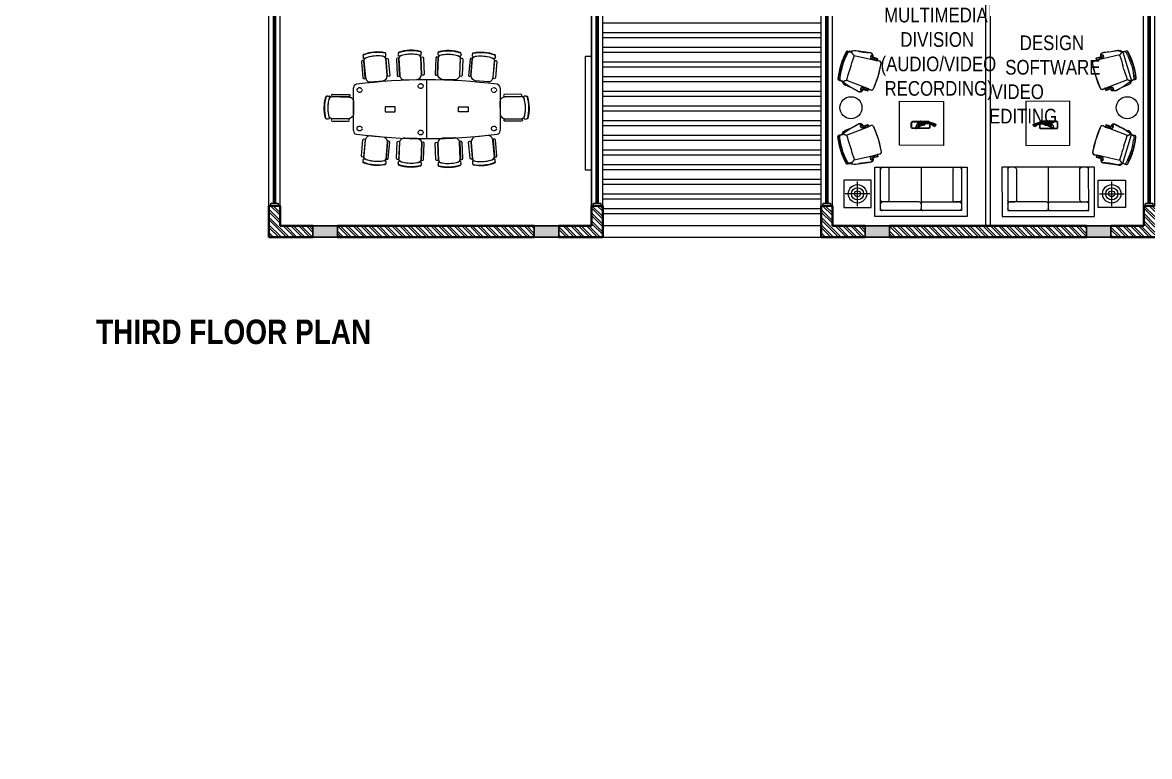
# Model space of a CAD drawing. Header units: inches. Extents: x 3461478 to 3553662, y 1119443 to 1186010.
# Drawn here: x 3508435 to 3531496, y 1119443 to 1134455 of the extents above; entities that cross this region are included whole.
import ezdxf

# ---------------------------------------------------------------- set-up
doc = ezdxf.new("R2010")
doc.units = ezdxf.units.IN
doc.header["$LTSCALE"] = 5
doc.header["$MEASUREMENT"] = 0
doc.linetypes.add('1044 - Mafoi - Base File$0$DASHED2', pattern=[0.375, 0.25, -0.125])
doc.linetypes.add('HIDDEN', pattern=[0.375, 0.25, -0.125])
doc.layers.get('0').update_dxf_attribs({"lineweight": 13})
for name, color, linetype, lineweight in [('ele', 51, 'Continuous', 18), ('furniture', 95, 'Continuous', 18), ('hatch', 8, 'Continuous', 9), ('hidden', 8, 'HIDDEN', 13), ('S-Concrete', 6, 'Continuous', 30), ('text', 190, 'Continuous', 20), ('wall', 1, 'Continuous', 40)]:
    doc.layers.add(name, color=color, linetype=linetype, lineweight=lineweight)
doc.layers.add('win', color=4, linetype='Continuous')
doc.styles.get("Standard").update_dxf_attribs({"font": 'swissc.ttf', "height": 350})
pattern_1 = [(135, (3710434.9, 790596.53), (-79.549513, -79.549513), []), (135, (3710434.9, 790649.57), (-79.549513, -79.549513), [])]

# ---------------------------------------------------------------- blocks, each defined once
blk = doc.blocks.new('w6')
at = {"layer": 'win', "color": 2, "lineweight": 60}
blk.add_line((-503968, -64799), (-499868, -64799), dxfattribs=at)
at = {"layer": 'win'}
for points in [[(-504018, -64684), (-499818, -64684)], [(-504018, -64724), (-503968, -64724), (-503968, -64874), (-504018, -64874)], [(-499818, -64724), (-499868, -64724), (-499868, -64874), (-499818, -64874)], [(-504018, -64914), (-499818, -64914)]]:
    blk.add_lwpolyline(points, dxfattribs=at)
blk = doc.blocks.new('col 400 x 230')
at = {"layer": 'hatch'}
blk.add_hatch(color=256, dxfattribs=at).paths.add_polyline_path([(230, -500), (230, 0), (0, 0), (0, -500)])
at = {"layer": 'S-Concrete'}
blk.add_lwpolyline([(230, -500), (230, 0), (0, 0), (0, -500)], close=True, dxfattribs=at)
blk = doc.blocks.new('LIBRARY COLUMNS - 26.07.10')
at = {"layer": 'S-Concrete'}
for p in [(219872, 251726), (219872, 247196), (219872, 240426), (219872, 235896)]:
    blk.add_blockref('col 400 x 230', p, dxfattribs=at)
blk = doc.blocks.new('0FCAW001')
at = {"color": 0}
blk.add_lwpolyline([(-0.233, 0.645, 0.003233), (-0.24, 0.644, 0.406498), (-0.258, 0.622, -0.000001), (-0.255, 0.584, -0.000003), (-0.253, 0.562, -0.007204), (-0.266, 0.556, 0.251903), (-0.306, 0.487, -0.060312), (-0.343, 0.247, 0.307004), (-0.326, 0.194, 0.170268), (-0.286, 0.181, -0.076617), (-0.282, 0.146, -0.027921), (-0.287, 0.096, 0.906518), (-0.282, 0.095), (-0.255, 0.095, 0.886473), (-0.25, 0.095, 0.015111), (-0.257, 0.054, 0.434298), (-0.229, 0.016, 0.06918), (0.229, 0.016, 0.434298), (0.257, 0.054, 0.015111), (0.25, 0.095, 0.886473), (0.255, 0.095), (0.282, 0.095, 0.906518), (0.287, 0.096, -0.027921), (0.282, 0.146, -0.076617), (0.286, 0.181, 0.170268), (0.326, 0.194, 0.307004), (0.343, 0.247, -0.060312), (0.306, 0.487, 0.251903), (0.266, 0.556, -0.007204), (0.253, 0.562, -0.000003), (0.255, 0.584, -0.000001), (0.258, 0.622, 0.406498), (0.24, 0.644, 0.003233), (0.233, 0.645, 0.099527)], format="xyb", close=True, dxfattribs=at)
for points in [[(0.258, 0.624, 0.331708), (0.239, 0.639, -0.017281), (0.185, 0.646, 0.036067), (0, 0.663, 0.036067), (-0.185, 0.646, -0.017281), (-0.239, 0.639, 0.331708), (-0.258, 0.624)], [(0.255, 0.585, 0.364358), (0.23, 0.615, -0.015143), (0.181, 0.621, 0.035973), (0, 0.638, 0.035973), (-0.181, 0.621, -0.015143), (-0.23, 0.615, 0.364358), (-0.255, 0.585, 17.567185)], [(-0.253, 0.562, -0.006956), (-0.251, 0.546, 0.019532), (-0.251, 0.539, 0.125305), (-0.25, 0.536, 0.022534), (-0.24, 0.525, 0.016462), (-0.237, 0.521, -0.011585), (-0.232, 0.516, -0.079222), (-0.226, 0.507, -0.007109), (-0.226, 0.506, 0.301974), (-0.207, 0.493), (-0.207, 0.493, -0.029285), (-0.175, 0.496, -0.024522), (-0.036, 0.493), (0.036, 0.493, -0.024522), (0.175, 0.496, -0.029285), (0.207, 0.493), (0.207, 0.493, 0.301974), (0.226, 0.506, -0.007109), (0.226, 0.507, -0.079222), (0.232, 0.516, -0.011585), (0.237, 0.521, 0.016462), (0.24, 0.525, 0.022534), (0.25, 0.536, 0.125305), (0.251, 0.539, 0.019532), (0.251, 0.546, -0.006956), (0.253, 0.562)]]:
    blk.add_lwpolyline(points, format="xyb")
for points in [[(-0.221, 0.499), (-0.25, 0.104)], [(0.221, 0.499), (0.25, 0.104)]]:
    blk.add_lwpolyline(points)
for centre, radius, start, end in [((-0.299, 0.206), 0.0166, 91.7738, 230.185), ((-0.299, 0.206), 0.0116, 91.7738, 230.185), ((-0.296, 0.21), 0.0214, 230.185, 272.1185), ((-0.296, 0.21), 0.0164, 230.185, 272.1185), ((-0.293, 0.019), 0.204, 86.19, 91.7738), ((-0.293, 0.019), 0.199, 86.19, 91.7738), ((-0.295, 0.18), 0.0138, 15.9315, 92.1185), ((-0.281, 0.196), 0.0267, 8.6301, 86.19), ((-0.281, 0.196), 0.0217, 8.6301, 86.19), ((-0.732, 0.127), 0.478, 1.0083, 8.6301), ((-0.732, 0.127), 0.483, 1.0083, 8.6301), ((0.732, 0.127), 0.483, 171.3699, 178.9917), ((0.281, 0.196), 0.0267, 93.81, 171.3699), ((0.732, 0.127), 0.478, 171.3699, 178.9917), ((0.281, 0.196), 0.0217, 93.81, 171.3699), ((0.293, 0.019), 0.204, 88.2262, 93.81), ((0.293, 0.019), 0.199, 88.2262, 93.81), ((0.295, 0.18), 0.0138, 87.8815, 164.0685), ((0.296, 0.21), 0.0164, 267.8815, 309.815), ((0.296, 0.21), 0.0214, 267.8815, 309.815), ((0.299, 0.206), 0.0116, 309.815, 88.2262), ((0.299, 0.206), 0.0166, 309.815, 88.2262), ((-0.295, 0.18), 0.00878, 15.9315, 92.1185), ((-0.398, 0.15), 0.116, 15.3217, 15.9315), ((-0.398, 0.15), 0.121, 357.7966, 15.9315), ((-0.731, 0.163), 0.454, 351.4122, 357.7966), ((-1.125, 0.121), 0.871, 358.3508, 1.0083), ((-1.125, 0.121), 0.876, 358.3506, 1.0083), ((1.125, 0.121), 0.876, 178.9917, 181.6494), ((1.125, 0.121), 0.871, 178.9917, 181.6492), ((0.398, 0.15), 0.121, 164.0685, 182.2034), ((0.731, 0.163), 0.454, 182.2034, 188.5878), ((0.295, 0.18), 0.00878, 87.8815, 164.0685), ((0.398, 0.15), 0.116, 164.0685, 164.6783)]:
    blk.add_arc(centre, radius, start, end)
blk = doc.blocks.new('UFPUYP')
at = {"layer": 'furniture', "color": 252}
for points in [[(166.276, -18.906), (166.276, -18.996, -0.414214), (166.246, -19.026), (165.926, -19.026, -0.414214), (165.896, -18.996), (165.896, -18.906, -0.414214), (165.926, -18.876), (166.246, -18.876, -0.414214)], [(166.266, -18.906), (166.266, -18.996, -0.414214), (166.246, -19.016), (165.926, -19.016, -0.414214), (165.906, -18.996), (165.906, -18.906, -0.414214), (165.926, -18.886), (166.246, -18.886, -0.414214)]]:
    blk.add_lwpolyline(points, format="xyb", close=True, dxfattribs=at)
for centre, radius, start, end in [((165.965, -18.731), 0.238, 291.6653, 322.3466), ((165.965, -18.734), 0.252, 291.9657, 321.1532), ((165.977, -18.68), 0.287, 304.0047, 310.0895), ((166.156, -18.894), 0.0082, 311.0499, 11.004), ((166.174, -18.886), 0.0117, 120.6897, 209.1407), ((166.172, -18.884), 0.00811, 318.1469, 115.8264), ((166.172, -18.867), 0.00474, 273.5196, 28.1918), ((166.126, -18.91), 0.0559, 332.114, 22.0304), ((165.775, -18.958), 0.00804, 122.0786, 161.0893), ((165.772, -18.957), 0.00542, 159.4928, 262.1219), ((165.844, -18.824), 0.146, 239.678, 256.1362), ((165.947, -18.516), 0.48, 248.5572, 263.3433), ((165.777, -18.945), 0.00322, 91.5885, 184.3178), ((165.783, -18.941), 0.00975, 201.9361, 238.7416), ((165.781, -18.934), 0.0049, 94.4007, 202.3832), ((165.966, -18.65), 0.343, 236.4604, 247.0309), ((165.925, -18.679), 0.301, 240.4297, 252.5583), ((165.912, -18.74), 0.249, 237.3152, 259.2002), ((165.957, -18.653), 0.327, 237.4161, 259.2505), ((165.791, -18.971), 0.00494, 148.9699, 258.3956), ((165.952, -18.565), 0.441, 248.3959, 273.0237), ((165.806, -18.927), 0.00615, 99.6088, 193.4334), ((166.05, -18.575), 0.433, 234.709, 245.6398), ((166.006, -18.643), 0.343, 234.1563, 255.7633), ((165.945, -18.572), 0.41, 254.3756, 289.8493), ((165.939, -18.544), 0.446, 260.5038, 278.9914), ((165.93, -18.812), 0.184, 257.7802, 287.3127), ((165.917, -18.551), 0.424, 267.1168, 288.6859), ((165.958, -18.785), 0.212, 263.3604, 290.3338), ((165.73, -17.043), 1.978, 277.1302, 279.2051), ((166.012, -18.952), 0.00394, 113.7555, 293.7555), ((165.954, -18.743), 0.248, 282.7554, 303.7749), ((165.999, -18.718), 0.23, 272.8449, 299.5979), ((166.15, -19.651), 0.709, 96.7814, 101.1119), ((164.334, -14.802), 4.523, 291.8822, 293.423), ((165.986, -18.81), 0.181, 284.8858, 315.2742), ((166.058, -18.9), 0.0922, 259.6286, 308.2052), ((166.122, -18.934), 0.0974, 218.9466, 231.0286), ((166.079, -18.924), 0.0621, 251.9616, 286.7544), ((166.188, -18.886), 0.178, 224.263, 239.0215), ((166.074, -19.004), 0.00313, 71.1558, 194.924), ((166.023, -19.023), 0.0514, 11.2761, 20.7412), ((166.153, -18.939), 0.109, 222.8764, 239.7925), ((166.103, -18.892), 0.113, 255.7235, 280.3823), ((166.089, -18.906), 0.0723, 260.0628, 291.3652), ((166.099, -19.038), 0.00548, 27.2053, 100.7991), ((166.098, -18.941), 0.0364, 298.0405, 340.4259), ((166.126, -18.99), 0.0127, 256.4817, 357.0629), ((166.144, -18.959), 0.0257, 97.1289, 122.4977), ((166.161, -18.941), 0.031, 173.495, 202.0204), ((166.133, -18.973), 0.0081, 299.0212, 13.0456), ((166.136, -18.986), 0.0058, 294.6479, 81.1342), ((166.149, -18.953), 0.00887, 149.4411, 225.0041), ((166.132, -18.942), 0.0113, 321.9116, 41.6822), ((166.141, -18.969), 0.00231, 290.156, 35.3512), ((166.057, -18.891), 0.127, 312.1489, 339.0654), ((166.138, -18.963), 0.00644, 318.1469, 48.2979), ((166.135, -18.951), 0.0204, 292.1743, 11.5185)]:
    blk.add_arc(centre, radius, start, end, dxfattribs=at)
blk = doc.blocks.new('10seater')
at = {"layer": 'furniture', "ltscale": 10}
for p, q in [((-14619, -45133), (-14619, -44258)), ((-13119, -44095), (-13119, -45295)), ((-11619, -44258), (-11619, -45133))]:
    blk.add_line(p, q, dxfattribs=at)
for points in [[(-13969, -44645), (-13769, -44645), (-13769, -44745), (-13969, -44745)], [(-12269, -44645), (-12469, -44645), (-12469, -44745), (-12269, -44745)]]:
    blk.add_lwpolyline(points, close=True, dxfattribs=at)
at = {"layer": 'furniture', "linetype": '1044 - Mafoi - Base File$0$DASHED2'}
for centre in [(-14494, -44302), (-12994, -44221), (-11744, -44302), (-14494, -45089), (-12994, -45170), (-11744, -45089)]:
    blk.add_circle(centre, 50, dxfattribs=at)
at = {"layer": 'furniture', "ltscale": 10}
for centre, radius, start, end in [((-14544, -44258), 75, 100.2345, 180), ((-13119, -55827), 11732, 82.9577, 97.0423), ((-11694, -44258), 75, 0, 79.7655), ((-14544, -45133), 75, 180, 259.7655), ((-11694, -45133), 75, 280.2345, 0), ((-13119, -33564), 11732, 262.9577, 277.0423)]:
    blk.add_arc(centre, radius, start, end, dxfattribs=at)
blk = doc.blocks.new('PCH-7002')
at = {"layer": 'furniture', "ltscale": 10}
for p, q in [((-230, -110), (-234, -102)), ((-232, -63), (-230, -45)), ((231, -101), (226, -109)), ((231, -45), (232, -63))]:
    blk.add_line(p, q, dxfattribs=at)
for points in [[(-275, -170), (-275, -504, 0.852923), (-230, -504), (-230, -167, 0.927767), (-275, -170, 0.846265)], [(-222, -495), (-222, -503, 0.415681), (-127, -600), (122, -600, 0.405093), (222, -503), (222, -495), (225, -150, 0.299066), (145, -95, 0.10223), (-145, -95, 0.299471), (-225, -150), (-222, -503)], [(275, -170), (275, -504, -0.852923), (230, -504), (230, -167, -0.927767), (275, -170, -0.846265)]]:
    blk.add_lwpolyline(points, format="xyb", dxfattribs=at)
for centre, radius, start, end in [((-166, -86), 70.2, 160.9899, 193.0739), ((0, -796), 786, 72.8867, 106.9841), ((-215, -45), 15, 107.1294, 180), ((-220, -99), 15, 229.0423, 275.6572), ((0, -796), 796, 74.0279, 105.9721), ((0, -806), 726, 72.4725, 107.5275), ((217, -98), 15, 264.3816, 310.9577), ((211, -50), 20.8, 13.71, 67.6587), ((163, -80), 71.5, 343.1435, 13.8125)]:
    blk.add_arc(centre, radius, start, end, dxfattribs=at)

msp = doc.modelspace()

# ---------------------------------------------------------------- hatches: boundary and pattern name
at = {"layer": 'hatch'}
h = msp.add_hatch(dxfattribs=at)
h.set_pattern_fill('ANSI32', color=256, scale=300, angle=90, style=0)
h.set_pattern_definition([(135, (3301684.02, 1678929.29), (-79.549513, -79.549513), []), (135, (3301684.02, 1678982.33), (-79.549513, -79.549513), [])])
h.paths.add_polyline_path([(3491788, 1130709), (3491788, 1130294), (3491903, 1130294), (3491903, 1130709)])
h.paths.add_polyline_path([(3491903, 1130709), (3491903, 1130294), (3492018, 1130294), (3492018, 1130709)])
h.paths.add_polyline_path([(3485188, 1130709), (3485188, 1130294), (3485303, 1130294), (3485303, 1130709)])
h.paths.add_polyline_path([(3485303, 1130709), (3485303, 1130294), (3485418, 1130294), (3485418, 1130709)])
h.paths.add_polyline_path([(3485188, 1130179), (3485188, 1130064), (3486088, 1130064), (3486088, 1130179)])
h.paths.add_polyline_path([(3485188, 1130294), (3485188, 1130179), (3486088, 1130179), (3486088, 1130294)])
h.paths.add_polyline_path([(3486488, 1130179), (3486488, 1130064), (3490718, 1130064), (3490718, 1130179)])
h.paths.add_polyline_path([(3486488, 1130294), (3486488, 1130179), (3490718, 1130179), (3490718, 1130294)])
h.paths.add_polyline_path([(3491118, 1130294), (3491118, 1130179), (3492018, 1130179), (3492018, 1130294)])
h.paths.add_polyline_path([(3491118, 1130179), (3491118, 1130064), (3492018, 1130064), (3492018, 1130179)])
h.paths.add_polyline_path([(3492293, 1148688), (3492293, 1148878), (3492035, 1148878), (3492035, 1148688)], flags=9)
h.paths.add_polyline_path([(3492048, 1148673), (3492048, 1148893), (3491796, 1148893), (3491796, 1148673)], flags=9)
h.paths.add_polyline_path([(3477775, 1128715), (3476745, 1128715), (3476745, 1129165), (3477775, 1129165)], flags=9)
h.paths.add_polyline_path([(3483428, 1128715), (3482478, 1128715), (3482478, 1129165), (3483428, 1129165)], flags=9)
h.paths.add_polyline_path([(3489078, 1128715), (3488128, 1128715), (3488128, 1129165), (3489078, 1129165)], flags=9)
h.paths.add_polyline_path([(3494728, 1128715), (3493778, 1128715), (3493778, 1129165), (3494728, 1129165)], flags=9)
h.paths.add_polyline_path([(3484960, 1132465), (3484960, 1132654), (3484707, 1132654), (3484707, 1132465)], flags=9)
h.paths.add_polyline_path([(3484716, 1132429), (3484716, 1132690), (3484464, 1132690), (3484464, 1132429)], flags=9)
h.paths.add_polyline_path([(3492687, 1132363), (3492687, 1132552), (3492435, 1132552), (3492435, 1132363)], flags=9)
h.paths.add_polyline_path([(3492443, 1132327), (3492443, 1132588), (3492191, 1132588), (3492191, 1132327)], flags=9)
h.paths.add_polyline_path([(3496490, 1132478), (3496490, 1132666), (3496238, 1132666), (3496238, 1132478)], flags=9)
h.paths.add_polyline_path([(3496246, 1132441), (3496246, 1132703), (3495994, 1132703), (3495994, 1132441)], flags=9)
h.paths.add_polyline_path([(3481200, 1132243), (3481200, 1132432), (3480947, 1132432), (3480947, 1132243)], flags=9)
h.paths.add_polyline_path([(3480956, 1132207), (3480956, 1132468), (3480704, 1132468), (3480704, 1132207)], flags=9)
h.paths.add_polyline_path([(3488842, 1124429), (3488842, 1124908), (3488354, 1124908), (3488354, 1124429)], flags=9)
h.paths.add_polyline_path([(3488834, 1125654), (3488834, 1126105), (3488362, 1126105), (3488362, 1125654)], flags=9)
h.paths.add_polyline_path([(3499623, 1148758), (3499623, 1149292), (3499998, 1149292), (3499998, 1148758)], flags=9)
h.paths.add_polyline_path([(3476655, 1145374), (3476655, 1147867), (3477039, 1147867), (3477039, 1145374)], flags=9)
h.paths.add_polyline_path([(3497990, 1140845), (3497990, 1143518), (3498375, 1143518), (3498375, 1140845)], flags=9)
h.paths.add_polyline_path([(3486481, 1140667), (3486481, 1143340), (3486867, 1143340), (3486867, 1140667)], flags=9)
h.paths.add_polyline_path([(3478906, 1140824), (3478906, 1143497), (3479291, 1143497), (3479291, 1140824)], flags=9)
h.paths.add_polyline_path([(3471861, 1133465), (3471861, 1133883), (3472208, 1133883), (3472208, 1133465)], flags=9)
h.paths.add_polyline_path([(3468566, 1131098), (3468566, 1133901), (3468952, 1133901), (3468952, 1131098)], flags=9)
h.paths.add_polyline_path([(3489674, 1152865), (3489674, 1154464), (3489917, 1154464), (3489917, 1152865)], flags=9)
h.paths.add_polyline_path([(3505840, 1147963), (3505840, 1149562), (3506082, 1149562), (3506082, 1147963)], flags=9)
h.paths.add_polyline_path([(3489291, 1152177), (3489291, 1154224), (3489667, 1154224), (3489667, 1152177)], flags=9)
h.paths.add_polyline_path([(3505451, 1147141), (3505451, 1149200), (3505831, 1149200), (3505831, 1147141)], flags=9)
h.paths.add_polyline_path([(3472983, 1133727), (3472983, 1134264), (3473358, 1134264), (3473358, 1133727)], flags=9)
h.paths.add_polyline_path([(3469135, 1131159), (3469138, 1133571), (3470395, 1133570), (3470391, 1131157)], flags=9)
h.paths.add_polyline_path([(3471243, 1133727), (3471243, 1134239), (3471623, 1134239), (3471623, 1133727)], flags=9)
h.paths.add_polyline_path([(3501494, 1150789), (3501494, 1152388), (3501738, 1152388), (3501738, 1150789)], flags=9)
h.paths.add_polyline_path([(3494303, 1148261), (3494303, 1149859), (3494545, 1149859), (3494545, 1148261)], flags=9)
h.paths.add_polyline_path([(3498977, 1151103), (3498977, 1152702), (3499220, 1152702), (3499220, 1151103)], flags=9)
h.paths.add_polyline_path([(3496423, 1151076), (3496423, 1152556), (3496666, 1152556), (3496666, 1151076)], flags=9)
h.paths.add_polyline_path([(3491969, 1150705), (3491969, 1152186), (3492212, 1152186), (3492212, 1150705)], flags=9)
h.paths.add_polyline_path([(3498602, 1151309), (3498602, 1152075), (3498982, 1152075), (3498982, 1151309)], flags=9)
h.paths.add_polyline_path([(3493457, 1148181), (3493457, 1149906), (3494264, 1149906), (3494264, 1148181)], flags=9)
h.paths.add_polyline_path([(3495594, 1151130), (3495594, 1152393), (3496401, 1152393), (3496401, 1151130)], flags=9)
h.paths.add_polyline_path([(3491091, 1150720), (3491091, 1151982), (3491897, 1151982), (3491897, 1150720)], flags=9)
h.paths.add_polyline_path([(3481147, 1149648), (3481147, 1151172), (3481533, 1151172), (3481533, 1149648)], flags=9)
h.paths.add_polyline_path([(3491169, 1136338), (3491169, 1137937), (3491412, 1137937), (3491412, 1136338)], flags=9)
h.paths.add_polyline_path([(3506190, 1127483), (3506190, 1128058), (3506903, 1128058), (3506903, 1127483)], flags=9)
h.paths.add_polyline_path([(3470762, 1127364), (3470762, 1128059), (3471474, 1128059), (3471474, 1127364)], flags=9)
h.paths.add_polyline_path([(3501935, 1127399), (3501935, 1128142), (3502671, 1128142), (3502671, 1127399)], flags=9)
h.paths.add_polyline_path([(3497147, 1127452), (3497147, 1127928), (3497859, 1127928), (3497859, 1127452)], flags=9)
h.paths.add_polyline_path([(3490647, 1127516), (3490647, 1128025), (3491359, 1128025), (3491359, 1127516)], flags=9)
h.paths.add_polyline_path([(3485847, 1127464), (3485847, 1128101), (3486559, 1128101), (3486559, 1127464)], flags=9)
h.paths.add_polyline_path([(3479335, 1127420), (3479335, 1128121), (3480071, 1128121), (3480071, 1127420)], flags=9)
h.paths.add_polyline_path([(3474462, 1127429), (3474462, 1127951), (3475174, 1127951), (3475174, 1127429)], flags=9)
h.paths.add_polyline_path([(3463437, 1130547), (3463997, 1130547), (3463997, 1129811), (3463437, 1129811)], flags=9)
h.paths.add_polyline_path([(3461478, 1154112), (3462038, 1154112), (3462038, 1153388), (3461478, 1153388)], flags=9)
h.paths.add_polyline_path([(3463271, 1154977), (3463630, 1154977), (3463630, 1154264), (3463271, 1154264)], flags=9)
h.paths.add_polyline_path([(3463296, 1135553), (3463835, 1135553), (3463835, 1134828), (3463296, 1134828)], flags=9)
h.paths.add_polyline_path([(3463300, 1140359), (3463830, 1140359), (3463830, 1139623), (3463300, 1139623)], flags=9)
h.paths.add_polyline_path([(3463291, 1145153), (3463839, 1145153), (3463839, 1144428), (3463291, 1144428)], flags=9)
h.paths.add_polyline_path([(3463280, 1148453), (3463850, 1148453), (3463850, 1147728), (3463280, 1147728)], flags=9)
h.paths.add_polyline_path([(3463288, 1153259), (3463843, 1153259), (3463843, 1152523), (3463288, 1152523)], flags=9)
h.paths.add_polyline_path([(3489023, 1149799), (3489023, 1151280), (3489266, 1151280), (3489266, 1149799)], flags=9)
h.paths.add_polyline_path([(3488564, 1149269), (3488564, 1151638), (3488950, 1151638), (3488950, 1149269)], flags=9)
h.paths.add_polyline_path([(3487517, 1144680), (3487520, 1147093), (3488777, 1147091), (3488773, 1144678)], flags=9)
h.paths.add_polyline_path([(3498697, 1136613), (3498697, 1138254), (3498939, 1138254), (3498939, 1136613)], flags=9)
h.paths.add_polyline_path([(3497837, 1136401), (3497837, 1138861), (3498642, 1138861), (3498642, 1136401)], flags=9)
h.paths.add_polyline_path([(3478368, 1138689), (3478368, 1140287), (3478610, 1140287), (3478610, 1138689)], flags=9)
h.paths.add_polyline_path([(3490175, 1136116), (3490175, 1138576), (3490981, 1138576), (3490981, 1136116)], flags=9)
h.paths.add_polyline_path([(3477455, 1138319), (3477455, 1140779), (3478260, 1140779), (3478260, 1138319)], flags=9)
h.paths.add_polyline_path([(3501885, 1150567), (3502207, 1150567), (3502207, 1150342), (3501885, 1150342)], flags=9)
h.paths.add_polyline_path([(3503730, 1151939), (3504007, 1151939), (3504007, 1151710), (3503730, 1151710)], flags=9)
h.paths.add_polyline_path([(3502244, 1151302), (3502533, 1151302), (3502533, 1151071), (3502244, 1151071)], flags=9)
h.paths.add_polyline_path([(3504644, 1151334), (3504927, 1151334), (3504927, 1151102), (3504644, 1151102)], flags=9)
h.paths.add_polyline_path([(3504644, 1151943), (3504929, 1151943), (3504929, 1151712), (3504644, 1151712)], flags=9)
h.paths.add_polyline_path([(3501923, 1151686), (3502212, 1151686), (3502212, 1151461), (3501923, 1151461)], flags=9)
h.paths.add_polyline_path([(3501214, 1151259), (3501520, 1151259), (3501520, 1151031), (3501214, 1151031)], flags=9)
h.paths.add_polyline_path([(3481936, 1145351), (3481936, 1147780), (3482743, 1147780), (3482743, 1145351)], flags=9)
h.paths.add_polyline_path([(3483208, 1145918), (3483208, 1147439), (3483600, 1147439), (3483600, 1145918)], flags=9)
h.paths.add_polyline_path([(3477907, 1149810), (3477907, 1151337), (3478150, 1151337), (3478150, 1149810)], flags=9)
h.paths.add_polyline_path([(3504379, 1153893), (3501966, 1153890), (3501964, 1155146), (3504377, 1155150)], flags=9)
h.paths.add_polyline_path([(3477442, 1149560), (3477442, 1151463), (3477826, 1151463), (3477826, 1149560)], flags=9)
h.paths.add_polyline_path([(3489684, 1145723), (3490221, 1145723), (3490221, 1145348), (3489684, 1145348)], flags=9)
h.paths.add_polyline_path([(3516634, 1153449), (3516634, 1159798), (3518294, 1159798), (3518294, 1153449)], flags=9)
h.paths.add_polyline_path([(3514016, 1153496), (3514016, 1161776), (3516303, 1161776), (3516303, 1153496)], flags=9)
h.paths.add_polyline_path([(3513642, 1153485), (3513642, 1155958), (3514864, 1155958), (3514864, 1153485)], flags=9)
h.paths.add_polyline_path([(3517468, 1141291), (3517468, 1144407), (3518306, 1144407), (3518306, 1141291)], flags=9)
h.paths.add_polyline_path([(3516543, 1141291), (3516543, 1146069), (3517460, 1146069), (3517460, 1141291)], flags=9)
h.paths.add_polyline_path([(3517576, 1134844), (3517576, 1138226), (3518476, 1138226), (3518476, 1134844)], flags=9)
h.paths.add_polyline_path([(3514496, 1119443), (3514496, 1133664), (3518439, 1133664), (3518439, 1119443)], flags=9)
h.paths.add_polyline_path([(3515590, 1141227), (3515590, 1149375), (3516428, 1149375), (3516428, 1141227)], flags=9)
h = msp.add_hatch(dxfattribs=at)
h.set_pattern_fill('ANSI32', color=256, scale=300, angle=90, style=0)
h.set_pattern_definition(pattern_1)
h.paths.add_polyline_path([(3513708, 1130294), (3513708, 1130709), (3513478, 1130709), (3513478, 1130064), (3514378, 1130064), (3514378, 1130294)])
h.paths.add_polyline_path([(3514878, 1130294), (3514878, 1130064), (3518908, 1130064), (3518908, 1130294)])
h.paths.add_polyline_path([(3519408, 1130294), (3519408, 1130064), (3520308, 1130064), (3520308, 1130709), (3520078, 1130709), (3520078, 1130294)])
h = msp.add_hatch(dxfattribs=at)
h.set_pattern_fill('ANSI32', color=256, scale=300, angle=90, style=0)
h.set_pattern_definition(pattern_1)
h.paths.add_polyline_path([(3525008, 1130294), (3525008, 1130709), (3524778, 1130709), (3524778, 1130064), (3525678, 1130064), (3525678, 1130294)])
h.paths.add_polyline_path([(3526178, 1130294), (3526178, 1130064), (3530208, 1130064), (3530208, 1130294)])
h.paths.add_polyline_path([(3530708, 1130294), (3530708, 1130064), (3531608, 1130064), (3531608, 1130709), (3531378, 1130709), (3531378, 1130294)])

# ---------------------------------------------------------------- linework, layer by layer
at = {"color": 5}
msp.add_lwpolyline([(3528243, 1135309), (3528143, 1135309), (3528143, 1130294), (3528243, 1130294)], close=True, dxfattribs=at)
at = {"layer": 'ele'}
for p, q in [((3520078, 1134909), (3520078, 1130294)), ((3520308, 1130064), (3520308, 1134909)), ((3524778, 1130294), (3520308, 1130294)), ((3520308, 1130064), (3524778, 1130064))]:
    msp.add_line(p, q, dxfattribs=at)
at = {"layer": 'furniture'}
for p, q in [((3530416, 1133689), (3530406, 1133720)), ((3530891, 1133793), (3530427, 1133686)), ((3530889, 1133774), (3530889, 1133774)), ((3530976, 1133861), (3531019, 1133878)), ((3530974, 1133495), (3530948, 1133578)), ((3531047, 1133285), (3530603, 1133113)), ((3531035, 1133299), (3531035, 1133299)), ((3531200, 1133286), (3531155, 1133277)), ((3530604, 1133073), (3530595, 1133104)), ((3530604, 1132355), (3530595, 1132324)), ((3531047, 1132143), (3530603, 1132315)), ((3531035, 1132129), (3531035, 1132129)), ((3531200, 1132142), (3531155, 1132152)), ((3530974, 1131933), (3530948, 1131850)), ((3530416, 1131739), (3530406, 1131708)), ((3530891, 1131635), (3530427, 1131742)), ((3530889, 1131654), (3530889, 1131654)), ((3525876, 1130491, 0), (3525876, 1131495, 0)), ((3525876, 1131495, 0), (3525994, 1131495, 0)), ((3525994, 1131495, 0), (3527649, 1131494, 0)), ((3525994, 1130609, 0), (3525994, 1131495, 0)), ((3526030, 1131495, 0), (3526136, 1131495, 0)), ((3526171, 1130821, 0), (3526172, 1131460, 0)), ((3526822, 1131495, 0), (3526821, 1130750, 0)), ((3527472, 1131459, 0), (3527472, 1130821, 0)), ((3527508, 1131494, 0), (3527614, 1131494, 0)), ((3527649, 1131494, 0), (3527649, 1130750, 0)), ((3527649, 1131494, 0), (3527768, 1131494, 0)), ((3527649, 1131494, 0), (3527649, 1130608, 0)), ((3527768, 1131494, 0), (3527767, 1130489, 0)), ((3528596, 1131494, 0), (3528478, 1131494, 0)), ((3528478, 1131494, 0), (3528479, 1130489, 0)), ((3530251, 1131495, 0), (3528596, 1131494, 0)), ((3528596, 1131494, 0), (3528597, 1130750, 0)), ((3528596, 1131494, 0), (3528597, 1130608, 0)), ((3528738, 1131494, 0), (3528632, 1131494, 0)), ((3528774, 1131459, 0), (3528774, 1130821, 0)), ((3529424, 1131495, 0), (3529424, 1130750, 0)), ((3530074, 1130821, 0), (3530074, 1131460, 0)), ((3530216, 1131495, 0), (3530109, 1131495, 0)), ((3530252, 1130609, 0), (3530251, 1131495, 0)), ((3530369, 1131495, 0), (3530251, 1131495, 0)), ((3530370, 1130491, 0), (3530369, 1131495, 0)), ((3530976, 1131568), (3531019, 1131550)), ((3525521, 1130702), (3525521, 1131202)), ((3530725, 1130702), (3530725, 1131202)), ((3525771, 1130952), (3525271, 1130952)), ((3530475, 1130952), (3530975, 1130952)), ((3525994, 1130644, 0), (3525994, 1130751, 0)), ((3526136, 1130786, 0), (3526029, 1130786, 0)), ((3526786, 1130786, 0), (3526136, 1130786, 0)), ((3526821, 1130750, 0), (3526821, 1130644, 0)), ((3526857, 1130786, 0), (3527613, 1130785, 0)), ((3527613, 1130785, 0), (3527507, 1130785, 0)), ((3527649, 1130750, 0), (3527649, 1130643, 0)), ((3528597, 1130750, 0), (3528597, 1130643, 0)), ((3529389, 1130786, 0), (3528632, 1130785, 0)), ((3528632, 1130785, 0), (3528739, 1130785, 0)), ((3529424, 1130750, 0), (3529424, 1130644, 0)), ((3529460, 1130786, 0), (3530110, 1130786, 0)), ((3530110, 1130786, 0), (3530216, 1130786, 0)), ((3530252, 1130644, 0), (3530252, 1130751, 0)), ((3527767, 1130489, 0), (3525876, 1130491, 0)), ((3527649, 1130608, 0), (3525994, 1130609, 0)), ((3528479, 1130489, 0), (3530370, 1130491, 0)), ((3528597, 1130608, 0), (3530252, 1130609, 0))]:
    msp.add_line(p, q, dxfattribs=at)
for points in [[(3519957, 1131433), (3519957, 1133771), (3520078, 1133771), (3520078, 1131433)], [(3525937, 1133715), (3525838, 1133746), (3525841, 1133778), (3525823, 1133817), (3525787, 1133834), (3525494, 1133876), (3525305, 1133866), (3525122, 1133309), (3525383, 1133132), (3525540, 1133046), (3525607, 1133048), (3525635, 1133089), (3525734, 1133058), (3525747, 1133100), (3525793, 1133077), (3525824, 1133075), (3525846, 1133097), (3525945, 1133353), (3526007, 1133621), (3525985, 1133664), (3525924, 1133674)], [(3530403, 1133725), (3530502, 1133756), (3530499, 1133788), (3530517, 1133826), (3530553, 1133843), (3530846, 1133886), (3530951, 1133850), (3531128, 1133262), (3530957, 1133141), (3530800, 1133056), (3530733, 1133058), (3530706, 1133098), (3530607, 1133068), (3530593, 1133110), (3530548, 1133087), (3530517, 1133085), (3530494, 1133106), (3530396, 1133363), (3530333, 1133631), (3530355, 1133674), (3530417, 1133683)], [(3527279, 1132842), (3527279, 1131943), (3526379, 1131946), (3526379, 1132845)], [(3528967, 1132842), (3528967, 1131943), (3529867, 1131946), (3529867, 1132845)], [(3525937, 1131713), (3525838, 1131682), (3525841, 1131650), (3525823, 1131611), (3525787, 1131594), (3525494, 1131552), (3525305, 1131563), (3525122, 1132119), (3525383, 1132296), (3525540, 1132382), (3525607, 1132380), (3525635, 1132339), (3525734, 1132370), (3525747, 1132328), (3525793, 1132351), (3525824, 1132353), (3525846, 1132331), (3525945, 1132075), (3526007, 1131807), (3525985, 1131764), (3525924, 1131754)], [(3530403, 1131703), (3530502, 1131672), (3530499, 1131640), (3530517, 1131602), (3530553, 1131585), (3530846, 1131542), (3530951, 1131578), (3531128, 1132166), (3530957, 1132287), (3530800, 1132372), (3530733, 1132370), (3530706, 1132330), (3530607, 1132360), (3530593, 1132318), (3530548, 1132342), (3530517, 1132343), (3530494, 1132322), (3530396, 1132065), (3530333, 1131797), (3530355, 1131754), (3530417, 1131745)], [(3525802, 1130670), (3525802, 1131233), (3525240, 1131233), (3525240, 1130671)], [(3530444, 1130670), (3530443, 1131233), (3531006, 1131233), (3531006, 1130671)]]:
    msp.add_lwpolyline(points, close=True, dxfattribs=at)
for centre, radius in [((3525387, 1132714), 225), ((3531042, 1132714), 225), ((3525521, 1130952), 188), ((3525521, 1130952), 125), ((3525521, 1130952), 62.5), ((3530725, 1130952), 188), ((3530725, 1130952), 125), ((3530725, 1130952), 62.5)]:
    msp.add_circle(centre, radius, dxfattribs=at)
at = {"layer": 'furniture', "extrusion": (0, 0, -1)}
for centre, major_axis, ratio, start_param, end_param in [((3530406, 1133723), (-2.13, -2.13), 1, 5.427605, 8.373224), ((3530325, 1134259), (-124, 525), 1, 3.11454, 3.226194), ((3530325, 1134259), (-534, -107), 1, 4.651416, 4.762845), ((3530417, 1133686), (-2.14, -2.14), 1, 5.349532, 8.250697), ((3530138, 1134696), (-739, 739), 1, 3.611538, 3.657919), ((3530138, 1134696), (-308, 1004), 1, 3.123989, 3.170374), ((3530284, 1134248), (-234, 523), 1, 3.11429, 3.247317), ((3530428, 1133873), (-98.7, 98.7), 1, 3.361721, 3.667591), ((3530284, 1134248), (-216, 538), 1, 3.074904, 3.207931), ((3530428, 1133873), (-63, 131), 1, 3.009539, 3.326052), ((3530574, 1133779), (-53.3, 53.3), 1, -1.104818, -0.430215), ((3530428, 1133873), (-98.7, 98.7), 1, 3.351078, 3.361721), ((3530560, 1133784), (-42.4, -42.4), 1, 1.140581, 2.33206), ((3530498, 1133764), (-7.45, -7.45), 1, 3.59216, 4.921875), ((3530532, 1133776), (-18.2, -18.2), 1, 0.450568, 1.182446), ((3530498, 1133764), (-11.7, -11.7), 1, 3.59216, 4.921875), ((3530527, 1133779), (-14.1, -14.1), 1, 1.182446, 3.598177), ((3530532, 1133776), (-13.9, -13.9), 1, 0.450568, 1.182446), ((3530527, 1133779), (-9.84, -9.84), 1, 1.182446, 3.598177), ((3530521, 1133755), (-18.4, -18.4), 1, 3.695632, 5.049307), ((3530521, 1133755), (-22.6, 22.6), 1, 2.124835, 3.478511), ((3530314, 1133706), (-233, -51), 1, 3.027468, 3.124922), ((3530314, 1133706), (-241, -44), 1, 2.991639, 3.089093), ((3530529, 1135054), (-168, 1199), 1, 3.015784, 3.256739), ((3530873, 1133788), (-11, 101), 1, -0.158759, 0.828315), ((3530912, 1133781), (-17, 17), 1, -1.083254, 0.089813), ((3530593, 1133635), (-126, 301), 1, 1.526139, 1.643247), ((3530847, 1133859), (-54.7, 54.7), 1, 3.202969, 3.231406), ((3530871, 1133831), (-28.4, -28.4), 1, 4.457537, 4.773766), ((3529287, 1133198), (-1646, -444), 1, 3.082011, 3.18008), ((3530749, 1133903), (-128, 128), 1, 2.840405, 2.886741), ((3530990, 1133776), (-63.6, -63.6), 1, 1.269608, 1.335448), ((3531081, 1133720), (-140, -140), 1, 1.335448, 1.425569), ((3530928, 1133834), (-4.65, -4.65), 1, 1.425569, 1.924189), ((3530975, 1133732), (-47, 109), 1, -0.027545, 0.050574), ((3530704, 1134465), (-225, 623), 1, 3.105827, 3.133649), ((3531419, 1134253), (-436, -436), 1, 0.07483, 0.103645), ((2600013, 3420410), (-2286550, -930977), 0.999998, -1.570791, -1.57078), ((3530988, 1133827), (-25.3, 25.3), 1, 0.488723, 1.886355), ((3531028, 1133856), (-17, 17), 1, 0.398397, 1.942779), ((3531923, 1134225), (-415, 888), 1, 4.6888, 4.749369), ((3531022, 1133854), (-17.1, -17.1), 1, 2.313007, 3.594156), ((3531923, 1134225), (-864, -397), 1, -0.030633, 0.038484), ((3529686, 1133114), (-1411, -556), 1, 3.05607, 3.199901), ((3530427, 1133592), (-481, 481), 1, 1.942779, 1.955711), ((3529805, 1133182), (-1382, -323), 1, 2.874751, 3.271551), ((3529686, 1133114), (-562, 1442), 1, 1.48122, 1.625427), ((3530372, 1133638), (-27.5, -27.5), 1, 0.587435, 2.226313), ((3532300, 1133947), (-592, 1902), 1, 4.577967, 4.854246), ((3530496, 1132844), (-70, 840), 1, -0.071046, -0.010605), ((3529385, 1132877), (-1614, -547), 1, 3.09735, 3.195419), ((3529669, 1133170), (-1493, -271), 1, 3.042397, 3.186229), ((3529669, 1133170), (-1524, -266), 1, 3.035586, 3.179793), ((3530712, 1133248), (-70, 319), 1, 1.515161, 1.632269), ((3531058, 1133306), (-17, 17), 1, 4.026864, 5.199932), ((3531048, 1133205), (-54.7, 54.7), 1, 0.885272, 0.913708), ((3531052, 1133242), (-28.4, 28.4), 1, 0.913708, 1.229937), ((3531029, 1133279), (-71.6, 71.6), 1, 2.609293, 3.596368), ((3530991, 1133114), (-128, -128), 1, 2.800733, 2.847069), ((3531119, 1133354), (-63.6, -63.6), 1, 5.922822, 5.988662), ((3531164, 1133452), (-72, -184), 1, -0.038202, 0.051919), ((3531101, 1133271), (-4.65, 4.65), 1, 3.763285, 4.261905), ((3531083, 1133382), (-84.1, -84.1), 1, 5.255963, 5.334082), ((3531270, 1132624), (-144, 647), 1, -0.023113, 0.004709), ((3531742, 1133200), (-614, 60), 1, -0.011062, 0.017753), ((4043529, -1281775), (-512385, 2415049), 0.999988, -0.000006, 0.000005), ((3531146, 1133311), (-25.3, -25.3), 1, 3.801119, 5.198751), ((3532144, 1133506), (-165, 966), 1, 4.686706, 4.747275), ((3531195, 1133310), (-17, -17), 1, 3.744695, 5.289077), ((3532144, 1133506), (-937, -160), 1, -0.034779, 0.034339), ((3531190, 1133307), (-17.1, -17.1), 1, 3.664115, 4.945264), ((3530550, 1133191), (-127, 668), 1, 1.562757, 1.575689), ((3530530, 1133121), (-27.5, 27.5), 1, 3.461161, 5.100039), ((3530187, 1133849), (-753, -379), 1, 4.676948, 4.737389), ((3530594, 1133107), (-2.14, 2.14), 1, 3.719962, 6.621127), ((3530930, 1132115), (-999, -327), 1, 1.560387, 1.606772), ((3530930, 1132115), (-994, -323), 1, 1.558042, 1.604424), ((3530606, 1133071), (-2.13, -2.13), 1, 5.168231, 8.11385), ((3530840, 1132582), (-209, 503), 1, -0.054342, 0.057087), ((3530840, 1132582), (-176, 510), 1, -0.115873, -0.004219), ((3530800, 1132567), (-567, -118), 1, 1.496407, 1.629433), ((3530800, 1132567), (-563, -111), 1, 1.485281, 1.618308), ((3530708, 1132959), (-145, -16), 1, 1.346711, 1.663224), ((3530708, 1132959), (-98.7, -98.7), 1, 2.019883, 2.325753), ((3530708, 1132959), (-4, 140), 1, -0.005346, 0.005297), ((3530777, 1133119), (-53.3, 53.3), 1, 4.546893, 5.221495), ((3530706, 1133088), (-11.7, -11.7), 1, 2.336396, 3.66611), ((3530706, 1133088), (-7.45, 7.45), 1, 0.765599, 2.095314), ((3530720, 1133109), (-22.6, 22.6), 1, 0.638167, 1.991842), ((3530720, 1133109), (-18.4, -18.4), 1, 2.208963, 3.562639), ((3530741, 1133097), (-18.2, -18.2), 1, 6.075824, 6.807703), ((3530741, 1133097), (-13.9, -13.9), 1, 6.075824, 6.807703), ((3530738, 1133092), (-14.1, -14.1), 1, 3.660093, 6.075824), ((3530738, 1133092), (-9.84, -9.84), 1, 3.660093, 6.075824), ((3530521, 1133033), (-169, 169), 1, 1.991842, 2.089297), ((3530521, 1133033), (-76, 233), 1, 1.520695, 1.61815), ((3531455, 1132038), (-1095, -517), 1, 1.440067, 1.681022), ((3528632, 1131459, 0), (-25.1, 25.1), 1, -0.786075, 0.784721), ((3528738, 1131459, 0), (-25.1, 25.1), 1, 0.784721, 2.355517), ((3530109, 1131460, 0), (-25.1, 25.1), 1, -0.786075, 0.784721), ((3530216, 1131460, 0), (-25.1, 25.1), 1, 0.784721, 2.355517), ((3528632, 1130820, 0), (-25.1, 25.1), 1, 3.926314, 5.49711), ((3528632, 1130750, 0), (-25.1, 25.1), 1, -0.786075, 0.784721), ((3528739, 1130821, 0), (-25.1, 25.1), 1, 2.355517, 3.926314), ((3529389, 1130750, 0), (-25.1, 25.1), 1, 0.784721, 2.355517), ((3529460, 1130750, 0), (-25.1, 25.1), 1, -0.786075, 0.784721), ((3530110, 1130821, 0), (-25.1, 25.1), 1, 3.926314, 5.49711), ((3530216, 1130822, 0), (-25.1, 25.1), 1, 2.355517, 3.926314), ((3530216, 1130751, 0), (-25.1, 25.1), 1, 0.784721, 2.355517), ((3528632, 1130643, 0), (-25.1, 25.1), 1, 3.926314, 5.49711), ((3529389, 1130644, 0), (-25.1, 25.1), 1, 2.355517, 3.926314), ((3529460, 1130644, 0), (-25.1, 25.1), 1, 3.926314, 5.49711), ((3530216, 1130644, 0), (-25.1, 25.1), 1, 2.355517, 3.926314)]:
    msp.add_ellipse(centre, major_axis=major_axis, ratio=ratio, start_param=start_param, end_param=end_param, dxfattribs=at)
at = {"layer": 'furniture'}
for centre, major_axis, ratio, start_param, end_param in [((3532300, 1131481), (-592, -1902), 1, 4.577967, 4.854246), ((3530530, 1132307), (-27.5, -27.5), 1, 3.461161, 5.100039), ((3530187, 1131579), (-753, 379), 1, 4.676948, 4.737389), ((3530594, 1132321), (-2.14, -2.14), 1, 3.719962, 6.621127), ((3530930, 1133314), (-999, 327), 1, 1.560387, 1.606772), ((3530930, 1133314), (-994, 323), 1, 1.558042, 1.604424), ((3530606, 1132358), (-2.13, 2.13), 1, 5.168231, 8.11385), ((3530840, 1132846), (-209, -503), 1, -0.054342, 0.057087), ((3530840, 1132846), (-176, -510), 1, -0.115873, -0.004219), ((3530800, 1132861), (-567, 118), 1, 1.496407, 1.629433), ((3530800, 1132861), (-563, 111), 1, 1.485281, 1.618308), ((3530708, 1132469), (-145, 16), 1, 1.346711, 1.663224), ((3530708, 1132469), (-98.7, 98.7), 1, 2.019883, 2.325753), ((3530777, 1132309), (-53.3, -53.3), 1, 4.546893, 5.221495), ((3530708, 1132469), (-4, -140), 1, -0.005346, 0.005297), ((3530706, 1132340), (-7.45, -7.45), 1, 0.765599, 2.095314), ((3530706, 1132340), (-11.7, 11.7), 1, 2.336396, 3.66611), ((3530720, 1132319), (-22.6, -22.6), 1, 0.638167, 1.991842), ((3530741, 1132331), (-18.2, 18.2), 1, 6.075824, 6.807703), ((3530720, 1132319), (-18.4, 18.4), 1, 2.208963, 3.562639), ((3530741, 1132331), (-13.9, 13.9), 1, 6.075824, 6.807703), ((3530738, 1132336), (-14.1, 14.1), 1, 3.660093, 6.075824), ((3530738, 1132336), (-9.84, 9.84), 1, 3.660093, 6.075824), ((3530768, 1132322), (-42.4, 42.4), 1, 4.92621, 6.117689), ((3530521, 1132395), (-169, -169), 1, 1.991842, 2.089297), ((3530521, 1132395), (-76, -233), 1, 1.520695, 1.61815), ((3531455, 1133390), (-1095, 517), 1, 1.440067, 1.681022), ((3529385, 1132551), (-1614, 547), 1, 3.09735, 3.195419), ((3530712, 1132180), (-70, -319), 1, 1.515161, 1.632269), ((3531058, 1132122), (-17, -17), 1, 4.026864, 5.199932), ((3529805, 1132246), (-1382, 323), 1, 2.874751, 3.271551), ((3531048, 1132223), (-54.7, -54.7), 1, 0.885272, 0.913708), ((3531052, 1132186), (-28.4, -28.4), 1, 0.913708, 1.229937), ((3531029, 1132149), (-71.6, -71.6), 1, 2.609293, 3.596368), ((3530991, 1132314), (-128, 128), 1, 2.800733, 2.847069), ((3531119, 1132074), (-63.6, 63.6), 1, 5.922822, 5.988662), ((3531164, 1131977), (-72, 184), 1, -0.038202, 0.051919), ((3531101, 1132157), (-4.65, -4.65), 1, 3.763285, 4.261905), ((3531083, 1132046), (-84.1, 84.1), 1, 5.255963, 5.334082), ((3531270, 1132804), (-144, -647), 1, -0.023113, 0.004709), ((3531742, 1132228), (-614, -60), 1, -0.011062, 0.017753), ((4043529, 3547203), (-512385, -2415049), 0.999988, -0.000006, 0.000005), ((3531146, 1132117), (-25.3, 25.3), 1, 3.801119, 5.198751), ((3532144, 1131922), (-165, -966), 1, 4.686706, 4.747275), ((3531195, 1132119), (-17, 17), 1, 3.744695, 5.289077), ((3531190, 1132121), (-17.1, 17.1), 1, 3.664115, 4.945264), ((3532144, 1131922), (-937, 160), 1, -0.034779, 0.034339), ((3530550, 1132237), (-127, -668), 1, 1.562757, 1.575689), ((3529287, 1132230), (-1646, 444), 1, 3.082011, 3.18008), ((3529686, 1132314), (-1411, 556), 1, 3.05607, 3.199901), ((3529669, 1132258), (-1493, 271), 1, 3.042397, 3.186229), ((3529669, 1132258), (-1524, 266), 1, 3.035586, 3.179793), ((3530372, 1131790), (-27.5, 27.5), 1, 0.587435, 2.226313), ((3530496, 1132584), (-70, -840), 1, -0.071046, -0.010605), ((3530406, 1131705), (-2.13, 2.13), 1, 5.427605, 8.373224), ((3530325, 1131169), (-124, -525), 1, 3.11454, 3.226194), ((3530325, 1131169), (-534, 107), 1, 4.651416, 4.762845), ((3530417, 1131742), (-2.14, 2.14), 1, 5.349532, 8.250697), ((3530138, 1130732), (-739, -739), 1, 3.611538, 3.657919), ((3530138, 1130732), (-308, -1004), 1, 3.123989, 3.170374), ((3530284, 1131180), (-234, -523), 1, 3.11429, 3.247317), ((3530284, 1131180), (-216, -538), 1, 3.074904, 3.207931), ((3530428, 1131555), (-98.7, -98.7), 1, 3.361721, 3.667591), ((3530428, 1131555), (-63, -131), 1, 3.009539, 3.326052), ((3530574, 1131650), (-53.3, -53.3), 1, -1.104818, -0.430215), ((3530428, 1131555), (-98.7, -98.7), 1, 3.351078, 3.361721), ((3530498, 1131664), (-7.45, 7.45), 1, 3.59216, 4.921875), ((3530560, 1131644), (-42.4, 42.4), 1, 1.140581, 2.33206), ((3530532, 1131652), (-18.2, 18.2), 1, 0.450568, 1.182446), ((3530498, 1131664), (-11.7, 11.7), 1, 3.59216, 4.921875), ((3530527, 1131650), (-14.1, 14.1), 1, 1.182446, 3.598177), ((3530532, 1131652), (-13.9, 13.9), 1, 0.450568, 1.182446), ((3530527, 1131650), (-9.84, 9.84), 1, 1.182446, 3.598177), ((3530521, 1131673), (-18.4, 18.4), 1, 3.695632, 5.049307), ((3530521, 1131673), (-22.6, -22.6), 1, 2.124835, 3.478511), ((3530314, 1131722), (-233, 51), 1, 3.027468, 3.124922), ((3530314, 1131722), (-241, 44), 1, 2.991639, 3.089093), ((3530912, 1131647), (-17, -17), 1, -1.083254, 0.089813), ((3530593, 1131793), (-126, -301), 1, 1.526139, 1.643247), ((3530847, 1131569), (-54.7, -54.7), 1, 3.202969, 3.231406), ((3530871, 1131597), (-28.4, 28.4), 1, 4.457537, 4.773766), ((3530749, 1131525), (-128, -128), 1, 2.840405, 2.886741), ((3530990, 1131652), (-63.6, 63.6), 1, 1.269608, 1.335448), ((3531923, 1131203), (-415, -888), 1, 4.6888, 4.749369), ((3531923, 1131203), (-864, 397), 1, -0.030633, 0.038484), ((3529686, 1132314), (-562, -1442), 1, 1.48122, 1.625427), ((3526030, 1131460, 0), (25.1, 25.1), 1, 0.784721, 2.355517), ((3526136, 1131460, 0), (25.1, 25.1), 1, -0.786075, 0.784721), ((3527507, 1131459, 0), (25.1, 25.1), 1, 0.784721, 2.355517), ((3527614, 1131459, 0), (25.1, 25.1), 1, -0.786075, 0.784721), ((3530529, 1130374), (-168, -1199), 1, 3.015784, 3.256739), ((3530873, 1131640), (-11, -101), 1, -0.158759, 0.828315), ((3531081, 1131708), (-140, 140), 1, 1.335448, 1.425569), ((3530928, 1131594), (-4.65, 4.65), 1, 1.425569, 1.924189), ((3530975, 1131696), (-47, -109), 1, -0.027545, 0.050574), ((3530704, 1130963), (-225, -623), 1, 3.105827, 3.133649), ((3531419, 1131176), (-436, 436), 1, 0.07483, 0.103645), ((2600013, -1154982), (-2286550, 930977), 0.999998, -1.570791, -1.57078), ((3530988, 1131601), (-25.3, -25.3), 1, 0.488723, 1.886355), ((3531028, 1131572), (-17, -17), 1, 0.398397, 1.942779), ((3531022, 1131574), (-17.1, 17.1), 1, 2.313007, 3.594156), ((3530427, 1131836), (-481, -481), 1, 1.942779, 1.955711), ((3526029, 1130822, 0), (25.1, 25.1), 1, 2.355517, 3.926314), ((3526029, 1130751, 0), (25.1, 25.1), 1, 0.784721, 2.355517), ((3526136, 1130821, 0), (25.1, 25.1), 1, 3.926314, 5.49711), ((3526786, 1130750, 0), (25.1, 25.1), 1, -0.786075, 0.784721), ((3526857, 1130750, 0), (25.1, 25.1), 1, 0.784721, 2.355517), ((3527507, 1130821, 0), (25.1, 25.1), 1, 2.355517, 3.926314), ((3527613, 1130820, 0), (25.1, 25.1), 1, 3.926314, 5.49711), ((3527613, 1130750, 0), (25.1, 25.1), 1, -0.786075, 0.784721), ((3526029, 1130644, 0), (25.1, 25.1), 1, 2.355517, 3.926314), ((3526786, 1130644, 0), (25.1, 25.1), 1, 3.926314, 5.49711), ((3526857, 1130644, 0), (25.1, 25.1), 1, 2.355517, 3.926314), ((3527613, 1130643, 0), (25.1, 25.1), 1, 3.926314, 5.49711)]:
    msp.add_ellipse(centre, major_axis=major_axis, ratio=ratio, start_param=start_param, end_param=end_param, dxfattribs=at)
at = {"layer": 'hidden'}
for p, q in [((3524778, 1134444), (3520308, 1134444)), ((3524778, 1134244), (3520308, 1134244)), ((3524778, 1134144), (3520308, 1134144)), ((3524778, 1133944), (3520308, 1133944)), ((3524778, 1133844), (3520308, 1133844)), ((3524778, 1133644), (3520308, 1133644)), ((3524778, 1133544), (3520308, 1133544)), ((3524778, 1133344), (3520308, 1133344)), ((3524778, 1133244), (3520308, 1133244)), ((3524778, 1133044), (3520308, 1133044)), ((3524778, 1132944), (3520308, 1132944)), ((3524778, 1132744), (3520308, 1132744)), ((3524778, 1132644), (3520308, 1132644)), ((3524778, 1132444), (3520308, 1132444)), ((3524778, 1132344), (3520308, 1132344)), ((3524778, 1132144), (3520308, 1132144)), ((3524778, 1132044), (3520308, 1132044)), ((3524778, 1131844), (3520308, 1131844)), ((3524778, 1131744), (3520308, 1131744)), ((3524778, 1131544), (3520308, 1131544)), ((3524778, 1131444), (3520308, 1131444)), ((3524778, 1131244), (3520308, 1131244)), ((3524778, 1131144), (3520308, 1131144)), ((3524778, 1130944), (3520308, 1130944)), ((3524778, 1130844), (3520308, 1130844)), ((3524778, 1130644), (3520308, 1130644)), ((3524778, 1130544), (3520308, 1130544))]:
    msp.add_line(p, q, dxfattribs=at)
at = {"layer": 'wall'}
for p, q in [((3513478, 1130709), (3513478, 1130064)), ((3513708, 1130709), (3513478, 1130709)), ((3513708, 1130294), (3513708, 1130709)), ((3520078, 1130709), (3520078, 1130294)), ((3520308, 1130709), (3520078, 1130709)), ((3520308, 1130064), (3520308, 1130709)), ((3524778, 1130709), (3524778, 1130064)), ((3525008, 1130709), (3524778, 1130709)), ((3525008, 1130294), (3525008, 1130709)), ((3531378, 1130709), (3531378, 1130294)), ((3531608, 1130709), (3531378, 1130709)), ((3513708, 1130294), (3514378, 1130294)), ((3514878, 1130294), (3518908, 1130294)), ((3519408, 1130294), (3520078, 1130294)), ((3525678, 1130294), (3525008, 1130294)), ((3530208, 1130294), (3526178, 1130294)), ((3531378, 1130294), (3530708, 1130294)), ((3514378, 1130064), (3513478, 1130064)), ((3518908, 1130064), (3514878, 1130064)), ((3520308, 1130064), (3519408, 1130064)), ((3525678, 1130064), (3524778, 1130064)), ((3530208, 1130064), (3526178, 1130064)), ((3531608, 1130064), (3530708, 1130064))]:
    msp.add_line(p, q, dxfattribs=at)

# ---------------------------------------------------------------- block references
at = {"layer": 'furniture', "extrusion": (0, 0, -1)}
for p, xscale, yscale, zscale, rotation in [((-3525944, 1133353), -1200.000000001153, 1200, -1200.000000001153, 287.1156471447743), ((-3525944, 1132075), 1200.000000001153, 1200.000000001153, -1200, 252.8843528552257)]:
    msp.add_blockref('0FCAW001', p, dxfattribs=dict(at, xscale=xscale, yscale=yscale, zscale=zscale, rotation=rotation))
at = {"layer": 'furniture'}
for name, p, rotation in [('PCH-7002', (3515631, 1133850), 5.091315979927482), ('PCH-7002', (3516357, 1133888), 2.368865769622639), ('10seater', (3503588, 1087986), 180.0000000000086), ('PCH-7002', (3518807, 1132718), 270.8562741312988), ('PCH-7002', (3517175, 1131494), 182.3688657696226), ('PCH-7002', (3517881, 1131533), 185.0913159799276)]:
    msp.add_blockref(name, p, dxfattribs=dict(at, rotation=rotation))
at = {"layer": 'furniture', "xscale": -1}
for p, rotation in [((3517175, 1133888), 357.6311342303944), ((3517881, 1133850), 354.9086840200895), ((3514608, 1132718), 89.14372586870121), ((3515631, 1131533), 174.9086840200896), ((3516357, 1131494), 177.6311342303945)]:
    msp.add_blockref('PCH-7002', p, dxfattribs=dict(at, rotation=rotation))
at = {"layer": 'furniture', "yscale": 1000, "zscale": 1000, "rotation": 180}
for p, xscale in [((3692898, 1113409), 1000), ((3363347, 1113409), -1000)]:
    msp.add_blockref('UFPUYP', p, dxfattribs=dict(at, xscale=xscale))
at = {"layer": 'S-Concrete', "rotation": 90}
msp.add_blockref('LIBRARY COLUMNS - 26.07.10', (3766104, 910192), dxfattribs=at)
msp.add_blockref('LIBRARY COLUMNS - 26.07.10', (3766104, 910192), dxfattribs=at)
at = {"layer": 'win', "rotation": 90}
for p in [(3448793, 1634727), (3455393, 1634727), (3460093, 1634727), (3466693, 1634727)]:
    msp.add_blockref('w6', p, dxfattribs=at)

# ---------------------------------------------------------------- texts
at = {"layer": 'text', "attachment_point": 1}
for s, insert, char_height, width in [('\\pi351.27;MULTIMEDIA \\P\\pi682.35;DIVISION \\P\\pi276.37;(AUDIO/VIDEO \\P\\pi359.16;RECORDING)', (3525716, 1134759), 300, 2695.6), ('\\pi628.3;DESIGN \\P\\pi331.02;SOFTWARE\\P\\pi51.575;VIDEO EDITING', (3528214, 1134191), 300, 2400.68), ('{\\fSwis721 Cn BT|b1|i0|c0|p34;THIRD FLOOR PLAN}', (3509939, 1128380), 500, 10906.08)]:
    msp.add_mtext(s, dxfattribs=dict(at, insert=insert, char_height=char_height, width=width))

doc.saveas('drawing.dxf')
